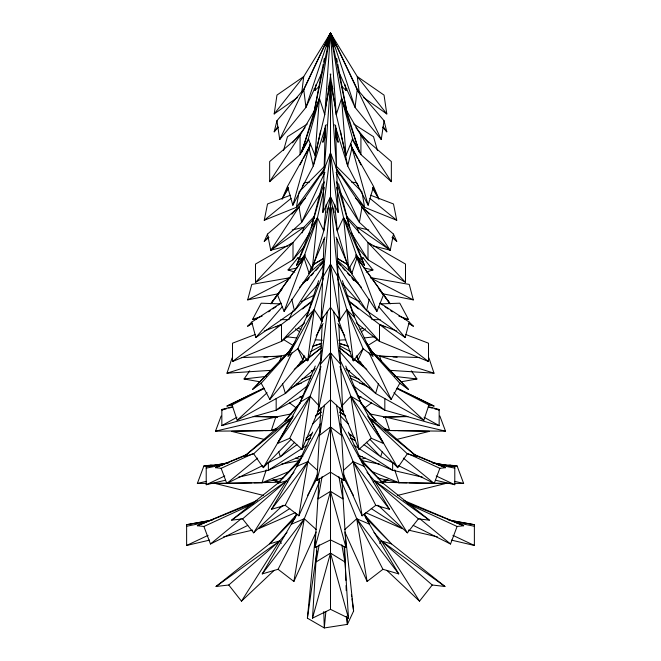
<?xml version="1.0" encoding="UTF-8"?>
<svg xmlns="http://www.w3.org/2000/svg" width="661" height="661" viewBox="0 0 661 661"><rect width="100%" height="100%" fill="white"/><g stroke="black" fill="none" stroke-linecap="round" stroke-linejoin="round"><path stroke-width="0.99" d="M325.352 125.516L322.89 212.404L330.5 196.689L330.5 77.428M329.261 87.773L329.376 82.608M324.105 239.034L321.122 320.271L330.5 307.357L330.5 198.184M322.138 325.286L318.247 411.035L330.5 399.781L342.753 411.035L338.862 325.286M324.642 128.391L324.419 133.505L322.89 142.148L325.576 136.596M320.899 407.688L316.916 480.514L330.5 472.194L344.084 480.514L340.101 407.688M319.114 478.366L314.966 547.506L330.5 539.897L346.034 547.506L341.886 478.366M316.883 546.672L312.513 618.151L330.5 609.335L348.487 618.151L344.117 546.672M330.285 86.013L324.419 168.638L330.5 152.922L336.581 168.638L338.11 212.404L330.5 196.689M315.016 155.393L324.766 114.659L319.412 98.406L308.323 138.818L315.016 155.393L319.412 98.406L330.5 33.05L357.271 76.552L386.809 113.94L384.041 95.101L357.271 76.552L359.245 92.606M330.013 38.131L330.5 33.05L381.265 139.545L384.041 120.707L357.271 89.359L355.056 107.421L381.265 139.545M326.294 204.307L323.75 230.904L312.281 269.035L304.407 255.41L317.454 217.651L324.32 187.484M329.707 207.645L322.998 277.091L330.5 264.177L338.002 277.091L339.878 320.271L330.5 307.357M325.865 611.582L324.311 627.95L347.413 624.372L353.602 611.037L345.149 533.361M323.766 611.582L324.311 627.95L307.398 618.184L315.611 533.369M312.281 269.035L317.454 217.651L323.75 230.904L330.5 196.97L337.25 230.904L348.719 269.035L356.593 255.41L343.546 217.651L336.68 187.484M325.022 128.457L324.419 133.505L325.493 130.738M301.755 92.606L303.73 76.552L330.5 33.05L358.171 91.813M307.729 360.84L322.064 321.329L314.19 309.662L297.888 348.702L307.729 360.84L314.19 309.662L323.51 278.041M322.576 317.272L322.064 321.329L323.345 316.355M322.89 212.404L330.5 152.922L338.11 212.404M327.402 311.265L320.701 363.988L330.5 352.734L340.299 363.988L333.598 311.265M307.398 618.184L316.933 551.067M274.191 113.94L276.959 95.101L303.73 76.552L274.191 113.94L297.376 97.547M330.789 74.073L324.766 114.659L330.5 33.05L332.582 37.743M321.023 359.939L300.276 402.086L277.43 443.498L289.733 438.284L302.036 449.381L310.116 396.286L321.015 366.574M324.501 405.102L319.635 435.285L330.5 426.965L341.365 435.285L336.499 405.102M320.478 423.949L296.913 466.294L271.539 509.284L285.205 505.301L298.871 515.82L307.852 461.659L320.139 431.435M297.103 514.275L262.243 573.897L278.066 569.295L293.889 581.465L304.283 518.761L319.701 480.811M321.122 320.271L330.5 264.177L339.878 320.271M298.846 192.905L296.401 207.323L264.251 220.27L267.515 203.976L290.419 195.226M369.235 214.147L361.997 207L359.386 222.385L390.23 250.395L393.485 234.101L361.997 207L336.226 168.819M322.089 476.672L318.073 498.948L330.5 491.338L342.927 498.948L338.911 476.672M319.205 544.78L316.115 561.933L330.5 553.117L344.885 561.933L341.795 544.78M329.426 88.814L329.963 85.889M323.221 64.134L314.058 112.097L301.631 152.187L308.323 138.818M323.593 62.192L324.336 58.3M314.124 88.582L315.016 90.367L316.165 84.401M320.544 130.969L313.289 165.977L292.848 205.224L287.477 186.394L308.984 147.775L310.273 143.908M325.526 106.958L330.087 84.955M318.247 411.035L330.5 352.734L342.753 411.035M369.218 299.218L366.607 310.678L405.16 337.54L409.233 322.072L380.141 303.06M278.289 127.234L274.191 131.82L276.959 120.707L303.73 89.359L330.5 33.05L335.73 45.361M326.988 46.989L327.988 43.006M329.748 36.041L330.5 33.05L355.056 107.421L338.804 72.032M316.916 480.514L330.5 426.965L344.084 480.514M322.477 183.791L311.157 227.888L296.533 265.268L304.407 255.41M278.826 293.658L247.685 299.879L251.767 284.412L290.121 277.694M314.966 547.506L330.5 491.338L346.034 547.506M312.513 618.151L330.5 553.117L348.487 618.151M292.848 205.224L308.984 147.775L313.289 165.977L326.228 124.557M311.265 266.879L309.29 273.811L284.098 311.414L277.471 294.674L303.986 257.831L305.25 255.055M326.823 212.355L328.517 206.414M283.511 150.584L287.477 136.711L307.266 124.037M328.087 41.453L328.624 39.586M329.963 34.917L330.5 33.05L331.136 35L330.5 33.05L302.829 91.813M324.336 181.874L311.157 227.888L317.454 217.651L296.533 265.268M334.772 124.557L347.711 165.977L368.152 205.224L373.523 186.394L352.016 147.775L350.727 143.908M279.545 362.038L281.289 356.105L287.196 354.255M378.546 383.595L375.63 393.477L423.825 420.256L428.923 405.003L397.021 388.569M322.89 142.148L325.633 133.373M308.067 150.609L308.984 147.775L303.325 158.566M301.631 152.187L319.412 98.406L314.058 112.097L330.5 33.05L331.037 34.917M308.555 149.303L310.496 143.445M328.253 89.731L329.856 84.889M302.11 232.862L303.986 227.219L314.454 216.263M272.092 370.276L226.987 373.184L232.077 357.932M318.619 280.644L306.324 317.569L288.047 356.13L297.888 348.702M266.276 469.855L261.963 482.786L210.685 483.315M382.265 451.884L380.645 456.726L394.493 463.642M308.77 149.394L310.472 144.552M284.098 311.414L303.986 257.831L309.29 273.811L312.091 267.234M276.265 429.443L271.291 430.575L215.486 431.162L221.146 416.017M206.587 483.365L197.358 483.455L203.91 465.931L210.462 465.187L216.651 465.394M398.186 465.484L434.194 483.464L439.854 468.318L445.514 467.674L413.356 454.09M413.166 525.346L450.538 544.003L457.09 526.478L463.642 525.735L403.788 500.443M304.242 355.874L302.779 359.708L269.862 399.467L261.202 383.206L292.451 348.248M323.543 272.522L306.324 317.569L314.19 309.662L288.047 356.13M348.909 267.234L351.71 273.811L376.902 311.414L383.529 294.674L357.014 257.831L355.75 255.055M330.211 74.073L336.234 114.659L345.984 155.393L352.677 138.818L341.588 98.406L330.5 33.05L328.418 37.743M315.256 366.012L300.276 402.086L310.116 396.286L319.255 406.044M302.036 449.381L318.767 409.63M325.27 45.361L330.5 33.05L331.252 36.041M304.878 143.28L300.077 154.591L269.655 181.668L269.655 161.557L300.077 135.356L315.033 109.602M328.096 88.607L329.302 85.781M288.403 188.41L282.098 199.011L287.477 186.394M312.893 265.35L324.906 237.159M298.871 515.82L317.544 474.292M293.889 581.465L316.107 532.047M268.953 237.473L264.251 241.298L267.515 234.101L299.003 207L324.774 168.819M288.923 319.693L292.997 310.72M363.112 348.934L358.221 359.708L391.138 399.467L399.798 383.206L368.549 348.248M322.196 72.032L305.944 107.421L279.735 139.545L276.959 120.707M312.703 432.03L296.913 466.294L307.852 461.659L317.33 470.202M296.376 513.812L291.625 524.123L304.283 518.761L316.198 529.511M324.898 172.372L301.614 222.385L270.77 250.395L267.515 234.101M300.862 263.02L304.787 254.609M269.862 399.467L291.889 352.842M279.735 139.545L303.73 89.359L305.944 107.421L330.5 33.05L346.942 112.097L359.369 152.187L352.677 138.818M301.333 262.194L304.432 255.79M289.733 438.284L310.116 396.286L277.43 443.498M341.481 86.128L345.984 90.367L346.876 88.582M285.205 505.301L307.852 461.659L271.539 509.284M278.066 569.295L304.283 518.761L262.243 573.897M282.098 199.011L288.229 187.327M300.02 164.853L302.383 160.359M256.584 319.47L252.535 319.445L261.202 303.192L279.545 303.853M302.06 261.417L303.986 257.831L270.845 303.763L281.974 289.336M307.572 495.461L317.544 477.539M304.762 356.172L302.779 359.708L297.888 348.934M316.181 335.879L323.122 323.543M308.77 139.364L300.077 154.591L300.077 135.356L269.655 181.668M302.441 186.08L304.407 182.676L309.431 182.147M300.433 402.954L284.404 421.66L244.066 456.594L253.667 453.818L263.268 467.682L293.344 416.141M309.852 232.68L293.005 259.773L255.501 282.379L255.501 264.053L293.005 242.529L314.429 217.923M321.296 175.115L323.46 171.637M299.441 461.469L277.769 483.365L231.631 520.149L242.62 518.885L253.601 532.832L286.56 480.828L293.996 472.243M295.31 517.77L269.457 543.896L216.048 586.472L228.764 585.01L241.48 601.163L279.636 540.954L286.998 532.452M323.832 264.722L294.393 310.678L255.84 337.54L251.767 322.072L280.859 303.06M295.021 342.2L288.923 351.702L252.535 389.461L261.202 383.206M294.409 343.183L288.923 351.702L292.385 348.074M320.874 192.673L301.614 222.385L299.003 207L291.765 214.147M270.77 250.395L299.003 207M260.194 381.851L244.066 378.968L249.709 370.813M373.267 482.522L374.44 480.828L383.231 483.365L429.369 520.149L418.38 518.885L374.44 480.828L367.004 472.243M369.821 439.276L397.732 467.682L407.333 453.818L416.934 456.594L376.596 421.66L360.567 402.954M379.67 543.4L381.364 540.954L391.543 543.896L444.952 586.472L432.236 585.01L381.364 540.954L374.002 532.452M274.191 131.82L277.661 126.821M301.416 92.689L303.73 89.359M325.113 167.754L296.401 207.323L305.498 198.11M270.845 303.763L277.471 294.674M379.067 506.152L407.399 532.832L418.38 518.885M386.809 570.344L419.52 601.163L432.236 585.01M294.781 272.117L288.047 269.928L297.888 257.79L302.68 259.674M337.655 316.355L338.936 321.329L353.271 360.84L363.112 348.702L346.81 309.662L337.49 278.041M292.592 142.817L305.052 127.705M301.069 401.491L284.404 421.66L292.079 417.777L253.667 453.818M304.366 246.396L293.005 259.773L293.005 242.529L289.741 245.049M321.874 350.784L285.37 393.477L237.175 420.256L232.077 405.003L263.979 388.569M255.84 337.54L282.478 306.456M318.371 283.825L294.393 310.678L291.782 299.218M309.108 310.695L281.495 341.357L232.498 361.526L232.498 343.199L255.551 334.375M307.125 280.239L309.183 277.95M311.248 275.67L313.314 273.381M316.057 270.332L318.123 268.044M320.188 265.755L323.626 261.946M301.433 457.999L277.769 483.365L286.56 480.828L287.733 482.522M296.682 514.704L269.457 543.896L279.636 540.954L281.33 543.4M299.565 287.345L323.469 261.822M341.745 406.044L350.884 396.286L339.985 366.574M255.501 282.379L293.005 242.529M252.535 389.461L292.302 348.14M263.268 467.682L291.179 439.276M294.682 442.217L280.355 456.726L266.507 463.642M312.587 424.073L321.188 415.364M252.056 323.502L247.685 326.179L251.767 322.072M299.003 191.938L324.774 166.076M264.251 241.298L268.597 237.018M315.016 90.367L319.519 86.128M253.601 532.832L281.933 506.152M241.48 601.163L274.191 570.344M237.175 420.256L267.085 392.725M342.233 409.63L358.964 449.381L371.267 438.284L383.57 443.498L360.724 402.086L339.977 359.939M343.67 470.202L353.148 461.659L364.087 466.294L389.461 509.284L375.795 505.301L353.148 461.659L340.861 431.435M344.802 529.511L356.717 518.761L369.375 524.123L398.757 573.897L382.934 569.295L356.717 518.761L341.299 480.811M308.794 273.423L323.526 260.459M242.62 518.885L286.56 480.828L231.631 520.149M228.764 585.01L279.636 540.954L216.048 586.472M315.239 368.458L285.37 393.477L282.454 383.595M247.644 454.09L215.486 467.674L221.146 468.318L226.806 483.464L257.641 458.114M257.212 500.443L197.358 525.735L203.91 526.478L210.462 544.003L241.199 518.736M264.251 220.27L291.104 198.374M244.066 456.594L292.079 417.777M304.713 322.915L281.495 341.357L281.495 324.444L312.529 300.689M294.195 369.425L307.109 359.212M308.72 357.932L321.626 347.719M302.515 308.984L312.108 301.424M307.795 385.561L276.174 410.192L221.84 425.618L221.84 409.465L232.705 406.689M297.4 366.425L307.084 358.89M309.505 357.014L321.618 347.595M343.456 474.292L362.129 515.82L375.795 505.301M344.893 532.047L367.111 581.465L382.934 569.295M232.498 361.526L281.495 324.444L264.202 331.062M361.476 259.021L363.112 257.79L372.953 269.928L366.219 272.117M364.905 407.779L371.449 402.921M361.484 331.756L365.558 328.79M296.929 444.713L280.355 456.726L278.735 451.884M306.043 438.103L311.843 433.897M279.909 507.648L283.222 505.252M247.685 326.179L251.866 323.312M268.573 311.835L270.25 310.687M272.753 308.968L276.091 306.671M278.603 304.952L281.107 303.234M315.355 416.24L321.246 412.233M307.2 445.15L268.358 470.244L238.29 477.25M289.766 508.54L258.567 528.709L295.236 512.68M315.917 415.331L321.064 412.018M367.491 345.753L377.646 339.432M314.19 264.21L323.634 258.484M302.755 282.842L308.001 279.661M313 264.631L323.502 258.443M221.84 425.618L236.985 417.256M310.629 351.602L321.469 345.653M303.688 395.352L276.174 410.192L276.174 398.517M247.685 299.879L290.229 277.984M291.567 387.743L310.579 378.042M301.317 301.672L314.091 295.227M226.806 483.464L262.814 465.484M210.462 544.003L247.834 525.346M232.077 405.003L226.987 406.052L263.805 388.147M226.987 406.052L256.749 391.866M258.608 390.981L264.193 388.321M228.268 462.766L206.215 466.782L206.215 484.72L224.765 475.986M211.958 520.083L186.625 524.702L186.625 545.465L208.116 535.344M275.951 327.038L281.495 324.444M221.146 468.318L252.651 453.826M203.91 526.478L253.246 503.781M302.094 455.495L268.358 470.244L268.358 462.361M359.915 329.459L362.749 328.253M276.934 428.229L271.291 430.575L275.819 417.017L291.732 413.786M317.346 411.406L321.106 409.845M289.568 471.293L261.963 482.786L282.958 478.019M306.018 440.259L310.728 438.301M305.646 440.234L310.422 438.284M215.486 467.674L246.594 455.041M197.358 525.735L254.766 502.41M301.333 379.455L311.686 375.341M358.32 259.674L363.112 257.79M252.535 319.445L262.161 316.107M407.002 482.811L381.364 482.224L388.04 479.911M300.086 362.278L306.754 360.038M380.86 481.927L387.627 479.663M226.987 373.184L281.289 356.105L241.306 357.584M312.785 346.24L321.643 343.464M287.213 278.744L289.171 278.132M312.95 346.083L321.725 343.39M381.364 482.224L388.214 480.241M360.732 459.395L365.533 458.114M226.781 408.638L221.84 409.936L224.864 409.258M228.756 408.11L232.705 407.069M287.742 245.942L270.845 250.18L303.986 227.219L292.203 229.987M358.055 397.311L360.997 396.583M395.989 439.615L429.369 431.36L397.831 430.633M397.476 495.436L444.952 483.687L409.06 482.861M309.604 435.12L311.595 434.641M215.486 431.162L275.819 417.017L277.637 417.388M197.358 483.455L206.331 481.357M206.215 484.72L225.261 480.283M186.625 545.465L209.603 540.111M223.592 536.856L252.568 530.105M288.047 269.928L297.095 267.945M383.363 417.388L406.622 416.298M206.215 468.145L223.253 464.666M186.625 526.272L206.612 522.19M281.272 464.229L299.359 460.568M400.806 381.851L416.934 378.968L411.291 370.813M206.215 466.782L228.268 462.923M186.625 524.702L211.958 520.257M296.26 384.215L301.201 383.405M311.29 370.647L314.322 370.21M244.066 378.968L266.54 376.373M364.161 337.953L374.374 336.788M298.789 456.569L302.878 456.272M263.846 357.246L267.953 356.973M273.084 356.643L281.289 356.105M338.655 340.2L345.786 339.771M444.44 465.476L450.538 465.187L457.09 465.931L463.642 483.455L454.413 483.365M381.455 303.853L399.798 303.192L408.465 319.445L404.416 319.47M444.349 465.394L450.538 465.187M263.169 430.633L231.631 431.36L265.011 439.615M265.201 430.584L275.373 430.352M251.94 482.861L216.048 483.687L263.524 495.436M253.998 482.811L279.636 482.224L272.96 479.911M407.87 416.604L385.181 417.017L369.268 413.786M448.926 466.079L457.09 465.931M373.093 319.684L380.166 319.635M280.834 319.635L287.907 319.684M439.854 416.017L445.514 431.162L389.709 430.575L384.735 429.443M450.315 483.315L399.037 482.786L378.042 478.019M253.13 416.604L275.819 417.017L254.378 416.298M203.91 465.931L212.074 466.079M385.627 430.352L395.799 430.584M373.804 354.255L379.711 356.105L419.694 357.584M210.462 465.187L216.56 465.476M315.214 339.771L322.345 340.2M381.455 362.038L379.711 356.105L387.916 356.643M393.047 356.973L397.154 357.246M388.908 370.276L434.013 373.184L428.923 357.932M358.122 456.272L362.211 456.569M351.569 182.147L356.593 182.676L358.559 186.08M286.626 336.788L296.839 337.953M394.46 376.373L416.934 378.968M346.678 370.21L349.71 370.647M359.799 383.405L364.74 384.215M370.879 277.694L409.233 284.412L413.315 299.879L382.174 293.658M432.732 462.923L454.785 466.782L454.785 484.72L435.739 480.283M449.042 520.257L474.375 524.702L474.375 545.465L451.397 540.111M432.732 462.766L454.785 466.782M449.042 520.083L474.375 524.702M361.641 460.568L379.728 464.229M437.747 464.666L454.785 468.145M454.388 522.19L474.375 526.272M428.923 405.003L434.013 406.052L397.195 388.147M363.905 267.945L372.953 269.928M436.136 409.258L439.16 409.936L434.219 408.638M422.71 477.25L392.642 470.244L358.906 455.495M408.432 530.105L437.408 536.856M368.797 229.987L357.014 227.219L346.546 216.263M445.514 431.162L385.181 417.017L389.709 430.575L384.066 428.229M454.669 481.357L463.642 483.455M349.405 434.641L351.396 435.12M300.003 396.583L302.945 397.311M373.258 245.942L390.155 250.18L357.014 227.219L358.89 232.862M428.295 406.689L439.16 409.465L439.16 425.618L384.826 410.192L357.312 395.352M428.295 407.069L432.244 408.11M295.467 458.114L300.268 459.395M272.786 480.241L279.636 482.224M339.275 343.39L348.05 346.083M371.829 278.132L373.787 278.744M339.357 343.464L348.215 346.24M379.711 356.105L434.013 373.184M354.246 360.038L360.914 362.278M273.373 479.663L280.14 481.927M398.839 316.107L408.465 319.445M370.581 195.226L393.485 203.976L396.749 220.27L364.599 207.323L355.502 198.11M348.471 300.689L379.505 324.444L396.798 331.062M405.449 334.375L428.502 343.199L428.502 361.526L379.505 341.357L356.287 322.915M349.314 375.341L359.667 379.455M414.406 455.041L445.514 467.674M406.234 502.41L463.642 525.735M350.578 438.284L355.354 440.234M350.272 438.301L354.982 440.259M339.894 409.845L343.654 411.406M371.432 471.293L399.037 482.786L394.724 469.855M298.251 328.253L301.085 329.459M365.764 512.68L402.433 528.709L371.234 508.54M408.349 453.826L439.854 468.318M407.754 503.781L457.09 526.478M351.892 310.695L379.505 341.357L379.505 324.444L385.049 327.038M436.235 475.986L454.785 484.72M452.884 535.344L474.375 545.465M396.807 388.321L402.392 390.981M404.251 391.866L434.013 406.052M346.909 295.227L359.683 301.672M367.656 416.141L368.921 417.777L376.596 421.66L359.931 401.491M350.421 378.042L369.433 387.743M370.771 277.984L413.315 299.879M339.531 345.653L350.371 351.602M424.015 417.256L439.16 425.618M346.571 217.923L367.995 242.529L405.499 264.053L405.499 282.379L367.995 259.773L356.634 246.396M337.498 258.443L348 264.631M337.366 258.484L346.81 264.21M352.999 279.661L358.245 282.842M408.944 323.502L413.315 326.179L409.233 322.072M283.354 339.432L293.509 345.753M353.734 124.037L373.523 136.711L377.489 150.584M339.936 412.018L345.083 415.331M353.8 445.15L392.642 470.244L392.642 462.361M339.754 412.233L345.645 416.24M379.893 303.234L382.397 304.952M384.909 306.671L388.247 308.968M390.75 310.687L392.427 311.835M409.134 323.312L413.315 326.179M363.624 97.547L386.809 113.94M429.369 520.149L374.44 480.828L407.399 532.832M444.952 586.472L381.364 540.954L419.52 601.163M399.798 383.206L408.465 389.461L368.698 348.14M349.157 433.897L354.957 438.103M364.071 444.713L380.645 456.726L366.318 442.217M377.778 505.252L381.091 507.648M295.442 328.79L299.516 331.756M289.551 402.921L296.095 407.779M297.888 257.79L299.524 259.021M363.112 348.702L372.953 356.13L354.676 317.569L337.457 272.522M379.505 324.444L428.502 361.526M351.148 232.68L367.995 259.773L367.995 242.529L371.259 245.049M339.382 347.595L351.495 357.014M353.916 358.89L363.6 366.425M353.205 385.561L384.826 410.192L384.826 398.517M348.892 301.424L358.485 308.984M339.374 347.719L352.28 357.932M353.891 359.212L366.805 369.425M397.732 467.682L368.921 417.777L416.934 456.594M369.896 198.374L396.749 220.27M392.047 237.473L396.749 241.298L393.485 234.101M403.359 458.114L434.194 483.464M419.801 518.736L450.538 544.003M345.761 368.458L375.63 393.477L339.126 350.784M337.474 260.459L352.206 273.423M345.967 109.602L360.923 135.356L391.345 161.557L391.345 181.668L360.923 154.591L352.23 139.364M393.915 392.725L423.825 420.256M368.921 417.777L407.333 453.818M392.403 237.018L396.749 241.298M336.226 166.076L361.997 191.938M361.559 461.469L383.231 483.365L359.567 457.999M365.69 517.77L391.543 543.896L364.318 514.704M339.812 415.364L348.413 424.073M408.465 389.461L368.615 348.074M367.995 242.529L405.499 282.379M337.531 261.822L361.435 287.345M337.374 261.946L340.812 265.755M342.877 268.044L344.943 270.332M347.686 273.381L349.752 275.67M351.817 277.95L353.875 280.239M382.711 127.234L386.809 131.82L384.041 120.707M342.629 283.825L366.607 310.678L337.168 264.722M378.522 306.456L405.16 337.54M355.949 127.705L368.408 142.817M356.593 255.41L364.467 265.268L349.843 227.888L336.664 181.874M379.026 289.336L390.155 303.763L357.014 257.831L351.71 273.811L349.735 266.879M389.461 509.284L353.148 461.659L362.129 515.82M398.757 573.897L356.717 518.761L367.111 581.465M383.529 294.674L390.155 303.763M335.887 167.754L364.599 207.323L362.154 192.905M357.271 89.359L359.584 92.689M383.339 126.821L386.809 131.82M383.57 443.498L350.884 396.286L358.964 449.381M391.345 181.668L360.923 135.356L360.923 154.591L356.122 143.28M361.997 207L390.23 250.395M340.126 192.673L359.386 222.385L336.102 172.372M366.591 343.183L372.077 351.702L365.979 342.2M337.54 171.637L339.704 175.115M372.597 188.41L378.902 199.011L373.523 186.394M372.953 356.13L346.81 309.662L338.936 321.329L338.424 317.272M337.878 323.543L344.819 335.879M356.238 356.172L358.221 359.708L356.758 355.874M340.522 423.949L364.087 466.294L348.297 432.03M343.456 477.539L353.428 495.461M363.897 514.275L369.375 524.123L364.624 513.812M358.94 261.417L357.014 257.831L376.902 311.414M357.675 158.566L352.016 147.775L347.711 165.977L340.456 130.969M358.617 160.359L360.98 164.853M372.771 187.327L378.902 199.011M335.424 136.596L338.11 142.148L335.978 128.457M356.568 255.79L359.667 262.194M371.267 438.284L350.884 396.286L360.724 402.086L345.744 366.012M369.111 352.842L391.138 399.467M356.213 254.609L360.138 263.02M368.003 310.72L372.077 319.693M364.467 265.268L343.546 217.651L337.25 230.904L334.706 204.307M336.094 237.159L348.107 265.35M331.698 85.781L332.904 88.607M335.507 130.738L336.581 133.505L336.358 128.391M350.528 144.552L352.23 149.394M331.144 84.889L332.747 89.731M342.381 280.644L354.676 317.569L346.81 309.662L353.271 360.84M359.369 152.187L341.588 98.406L336.234 114.659L330.5 33.05L329.864 35L330.5 33.05L330.987 38.131M350.504 143.445L352.445 149.303M352.933 150.609L352.016 147.775L368.152 205.224M335.367 133.373L338.11 142.148M332.376 39.586L332.913 41.453M332.483 206.414L334.177 212.355M338.523 183.791L349.843 227.888L343.546 217.651L348.719 269.035M333.012 43.006L334.012 46.989M330.913 84.955L335.474 106.958M344.835 84.401L345.984 90.367M336.664 58.3L337.407 62.192M337.779 64.134L346.942 112.097L341.588 98.406L345.984 155.393M331.037 85.889L331.574 88.814M351.388 594.776L351.66 596.809M351.941 598.841L353.602 611.037M346.306 616.234L347.413 624.372L347.157 617.217M331.293 207.645L338.002 277.091L336.895 239.034M330.715 86.013L336.581 168.638L335.648 125.516M344.645 546.664L345.852 580.408M346.034 585.522L346.215 590.637M331.624 82.608L331.739 87.773M330.5 307.497L330.5 609.335"/></g></svg>
